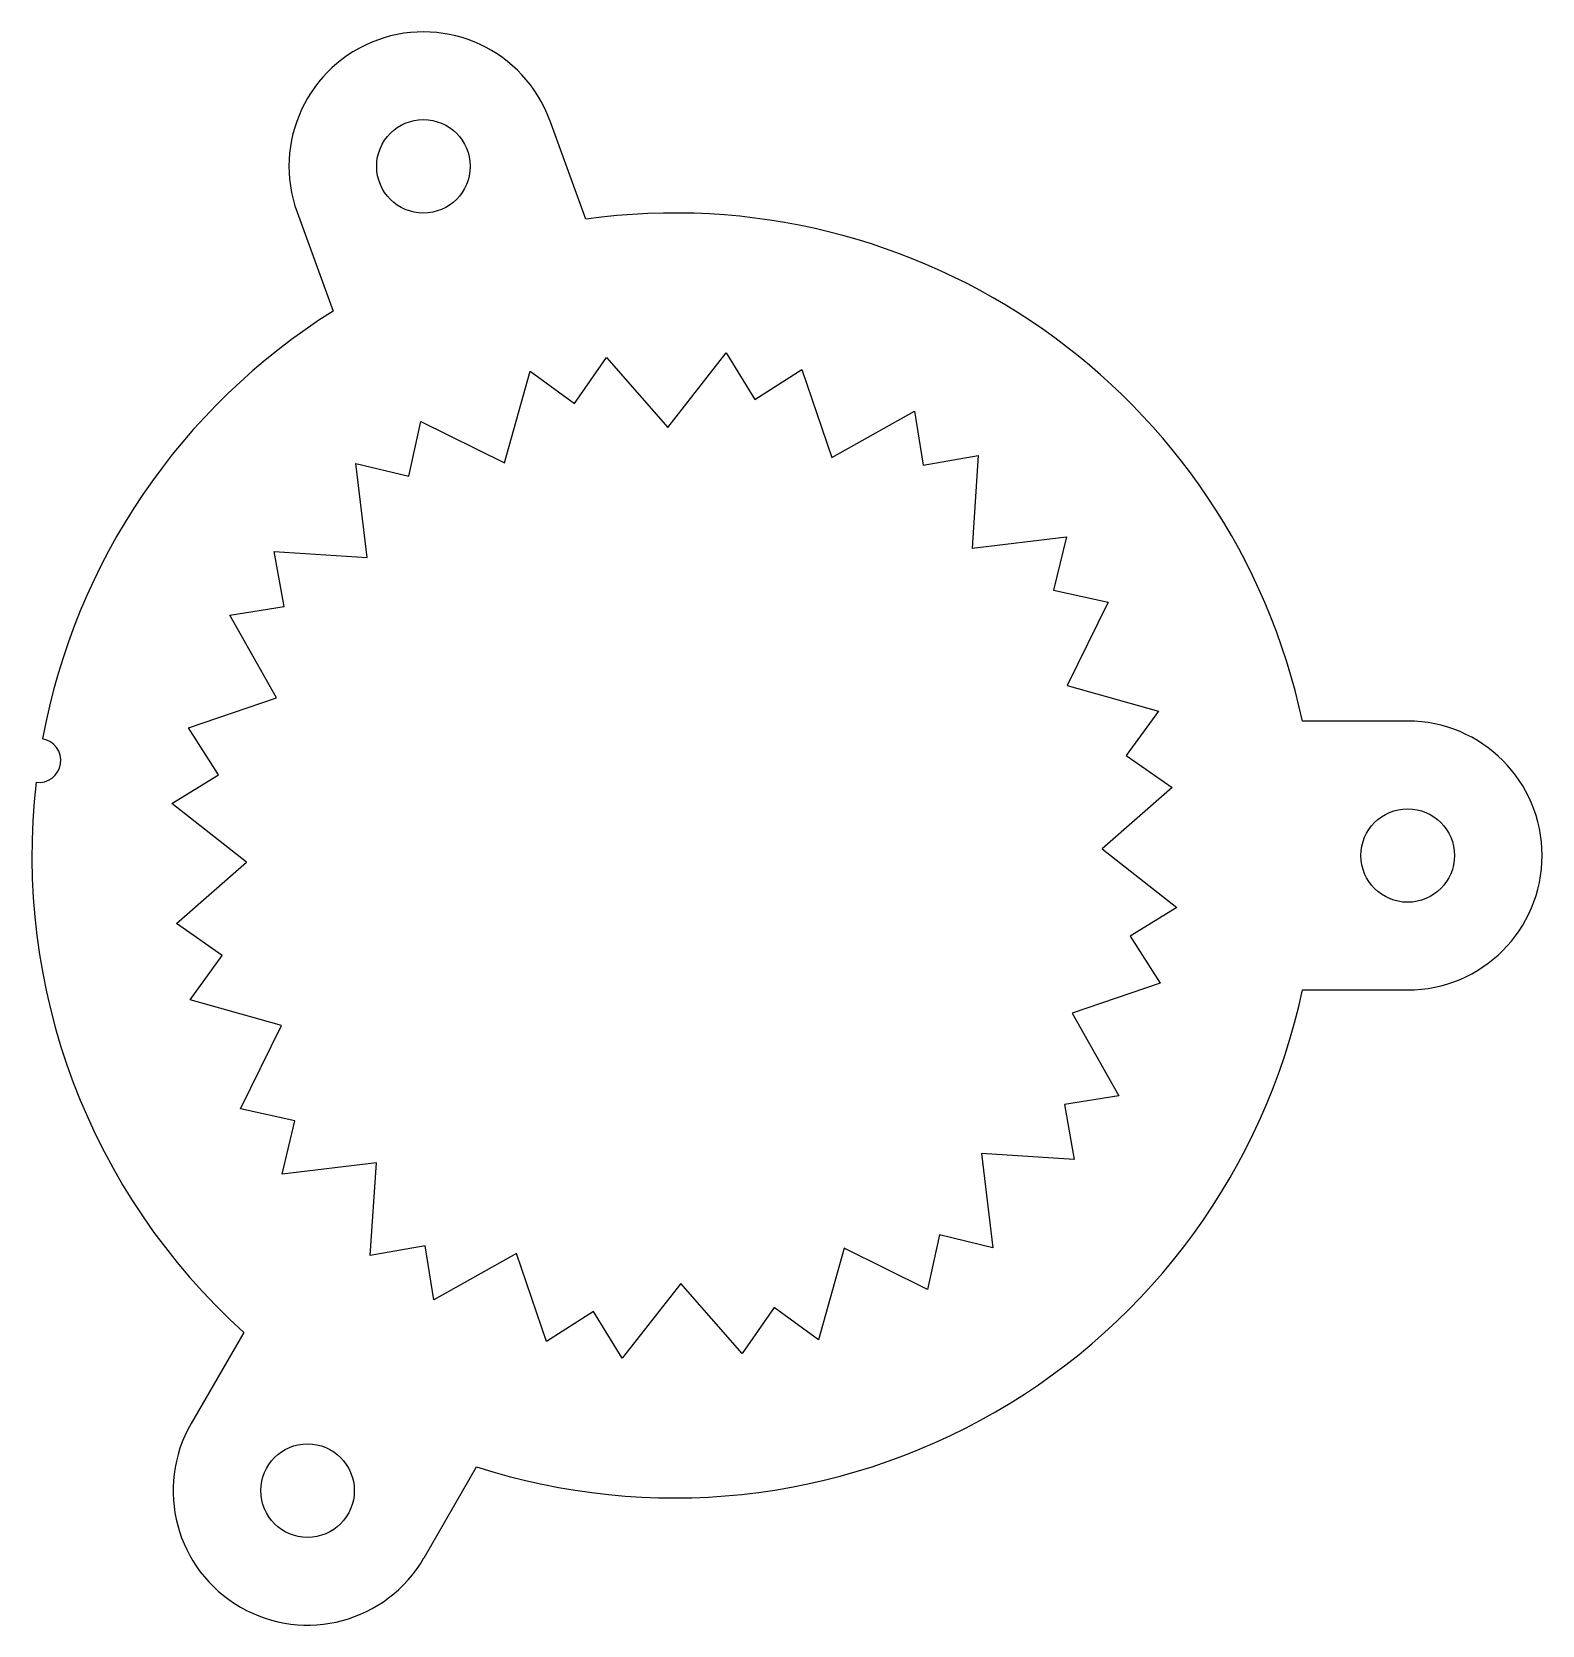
# Model space of a CAD drawing. Header units: millimetres. Extents: x -44 to 59, y -53 to 56.
import ezdxf

# ---------------------------------------------------------------- set-up
doc = ezdxf.new("R2010")
doc.units = ezdxf.units.MM

msp = doc.modelspace()

# ---------------------------------------------------------------- linework, layer by layer
for p, q in [((-6.06, 43.55), (-8.52, 50.32)), ((-25.81, 44.03), (-23.35, 37.26)), ((-6.84, 30.94), (-4.65, 34.08)), ((-4.65, 34.08), (-0.45, 29.29)), ((-0.45, 29.29), (3.56, 34.4)), ((3.56, 34.4), (5.52, 31.2)), ((-11.63, 26.88), (-9.87, 33.14)), ((-9.87, 33.14), (-6.84, 30.94)), ((5.52, 31.2), (8.74, 33.26)), ((8.74, 33.26), (10.79, 27.23)), ((-18.16, 25.96), (-17.34, 29.7)), ((-17.34, 29.7), (-11.63, 26.88)), ((10.79, 27.23), (16.45, 30.42)), ((16.45, 30.42), (17.04, 26.71)), ((17.04, 26.71), (20.81, 27.38)), ((20.81, 27.38), (20.39, 21.03)), ((-21.03, 20.39), (-21.8, 26.84)), ((-21.8, 26.84), (-18.16, 25.96)), ((-27.38, 20.81), (-21.03, 20.39)), ((-26.71, 17.04), (-27.38, 20.81)), ((20.39, 21.03), (26.84, 21.8)), ((26.84, 21.8), (25.96, 18.16)), ((25.96, 18.16), (29.7, 17.34)), ((-30.42, 16.45), (-26.71, 17.04)), ((-27.23, 10.79), (-30.42, 16.45)), ((29.7, 17.34), (26.88, 11.63)), ((26.88, 11.63), (33.14, 9.87)), ((-33.26, 8.74), (-27.23, 10.79)), ((33.14, 9.87), (30.94, 6.84)), ((-31.2, 5.52), (-33.26, 8.74)), ((50.2, 9.2), (43, 9.2)), ((30.94, 6.84), (34.08, 4.65)), ((-34.4, 3.56), (-31.2, 5.52)), ((34.08, 4.65), (29.29, 0.45)), ((-29.29, -0.45), (-34.4, 3.56)), ((29.29, 0.45), (34.4, -3.56)), ((-34.08, -4.65), (-29.29, -0.45)), ((34.4, -3.56), (31.2, -5.52)), ((-30.94, -6.84), (-34.08, -4.65)), ((31.2, -5.52), (33.26, -8.74)), ((-33.14, -9.87), (-30.94, -6.84)), ((33.26, -8.74), (27.23, -10.79)), ((43, -9.2), (50.2, -9.2)), ((-26.88, -11.63), (-33.14, -9.87)), ((27.23, -10.79), (30.42, -16.45)), ((-29.7, -17.34), (-26.88, -11.63)), ((-25.96, -18.16), (-29.7, -17.34)), ((30.42, -16.45), (26.71, -17.04)), ((26.71, -17.04), (27.38, -20.81)), ((-26.84, -21.8), (-25.96, -18.16)), ((21.03, -20.39), (21.8, -26.84)), ((27.38, -20.81), (21.03, -20.39)), ((-20.39, -21.03), (-26.84, -21.8)), ((-20.81, -27.38), (-20.39, -21.03)), ((18.16, -25.96), (17.34, -29.7)), ((21.8, -26.84), (18.16, -25.96)), ((-17.04, -26.71), (-20.81, -27.38)), ((-16.45, -30.42), (-17.04, -26.71)), ((-10.79, -27.23), (-16.45, -30.42)), ((-8.74, -33.26), (-10.79, -27.23)), ((11.63, -26.88), (9.87, -33.14)), ((17.34, -29.7), (11.63, -26.88)), ((0.45, -29.29), (-3.56, -34.4)), ((4.65, -34.08), (0.45, -29.29)), ((-5.52, -31.2), (-8.74, -33.26)), ((-3.56, -34.4), (-5.52, -31.2)), ((6.84, -30.94), (4.65, -34.08)), ((9.87, -33.14), (6.84, -30.94)), ((-29.47, -32.64), (-33.07, -38.87)), ((-17.13, -48.07), (-13.53, -41.84))]:
    msp.add_line(p, q)
for centre in [(-17.17, 47.17), (50.2, 0), (-25.1, -43.47)]:
    msp.add_circle(centre, 3.2)
for centre, radius, start, end in [((-17.17, 47.17), 9.2, 20, 200), ((0, 0), 43.97, 12.0774, 97.9226), ((0, 0), 43.97, 122.0774, 169.5453), ((50.2, 0), 9.2, -90, 90), ((-43.49, 6.5), 1.5, 262.4773, 440.5227), ((0, 0), 43.97, 173.4547, 227.9226), ((0, 0), 43.97, 252.0774, 347.9226), ((-25.1, -43.47), 9.2, 150, 330)]:
    msp.add_arc(centre, radius, start, end)

doc.saveas('drawing.dxf')
